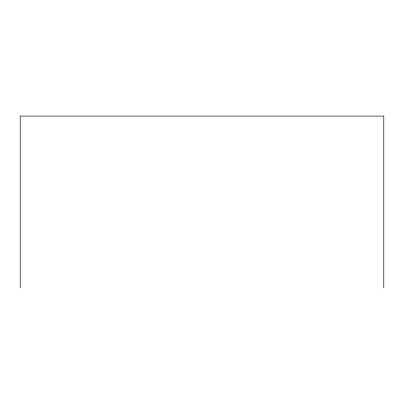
<?xml version="1.0" encoding="UTF-8"?>
<svg xmlns="http://www.w3.org/2000/svg" width="404" height="404" viewBox="0 0 404 404"><rect width="100%" height="100%" fill="white"/><g stroke="black" fill="none" stroke-linecap="round" stroke-linejoin="round"><path stroke-width="0.61" d="M383.8 287.921L383.8 116.079L20.2 116.079L20.2 287.921"/></g></svg>
